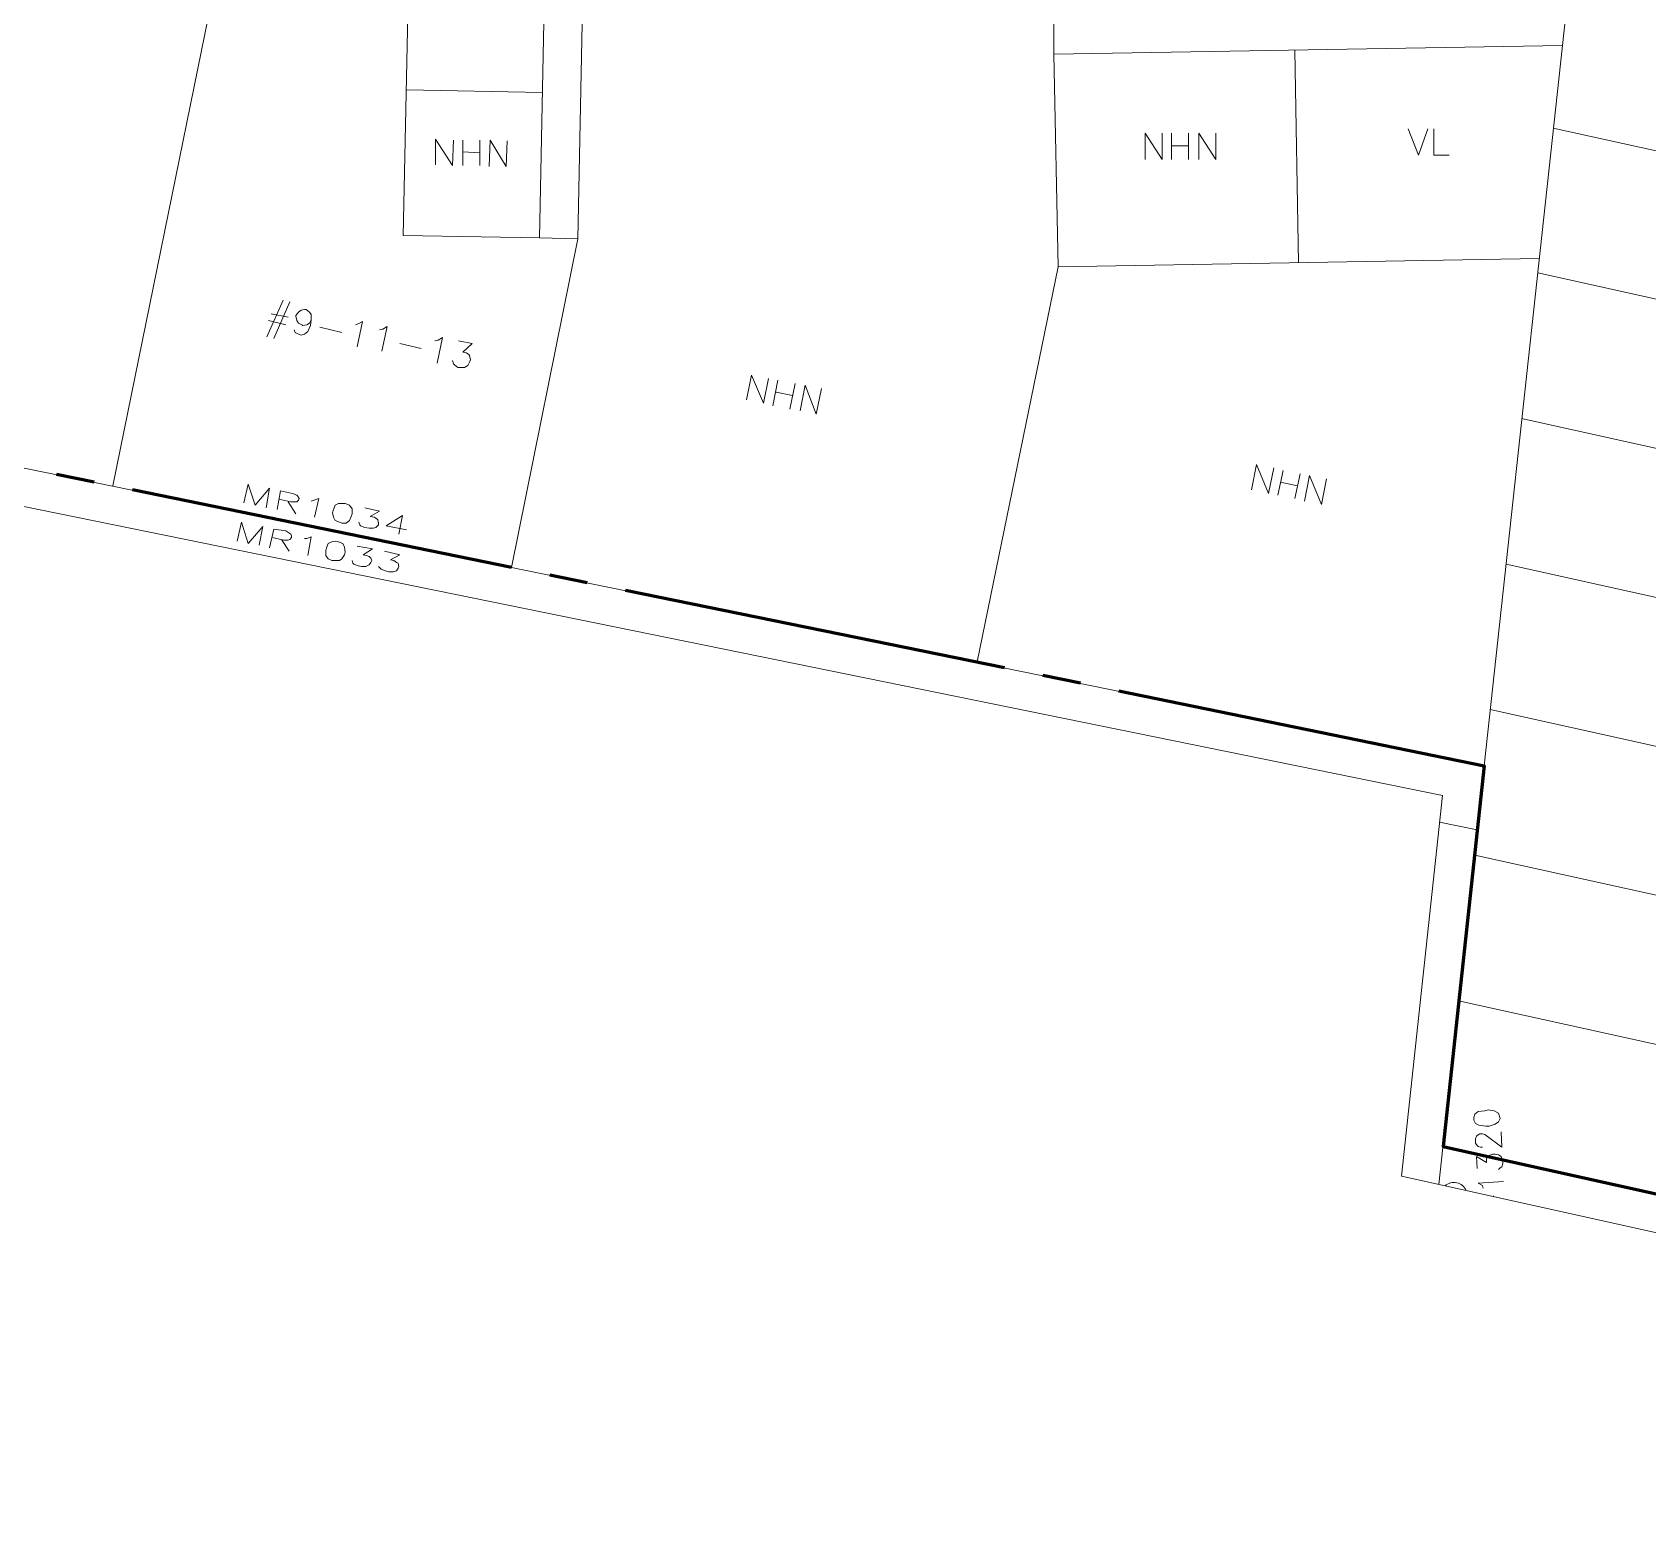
# Model space of a CAD drawing. Header units: millimetres. Extents: x 3.6 to 37.8, y 0.6 to 28.7.
# Drawn here: x 16 to 23.91, y 4.83 to 12.18 of the extents above; entities that cross this region are included whole.
import ezdxf

# ---------------------------------------------------------------- set-up
doc = ezdxf.new("R2010")
doc.units = ezdxf.units.MM
for name, color, linetype in [('PDF_0', 7, 'Continuous'), ('PDF_S45$BOUNDARY-NODE', 3, 'Continuous'), ('PDF_S45$POLE', 7, 'Continuous')]:
    doc.layers.add(name, color=color, linetype=linetype)
for name, color, linetype, true_color in [('PDF_S45$Actives-NodeReceiver', 104, 'Continuous', 0x009525), ('PDF_S45$LOTS', 254, 'Continuous', 0xdcdcdc), ('PDF_S45$ROAD', 8, 'Continuous', 0x808080), ('PDF_S45$SDU', 157, 'Continuous', 0x396472)]:
    doc.layers.add(name, color=color, linetype=linetype, true_color=true_color)

msp = doc.modelspace()

# ---------------------------------------------------------------- linework, layer by layer
at = {"layer": 'PDF_0', "lineweight": 9}
msp.add_lwpolyline([(14.7098, 27.5318), (24.7091, 25.2175), (24.413, 23.9499), (24.6757, 23.4537), (24.5131, 22.7573), (24.9176, 22.6614), (24.5465, 21.4814), (25.6223, 21.0644), (25.9684, 20.7808), (27.161, 20.318), (32.8945, 20.539), (35.1337, 19.509), (32.6443, 14.1091), (32.6568, 13.6713), (27.407, 1.7914), (26.3937, 2.2251), (25.8725, 2.0791), (24.2588, 2.7672), (24.0419, 6.2865), (22.7034, 6.5826), (22.9036, 8.4465), (13.9217, 10.277)], dxfattribs=at)
at = {"layer": 'PDF_S45$Actives-NodeReceiver', "lineweight": 18}
for points in [[(17.0366, 9.8809), (17.0575, 9.9726), (17.0908, 9.8684), (17.1617, 9.9518), (17.145, 9.8559)], [(17.1992, 9.8475), (17.2159, 9.9393), (17.2743, 9.9268), (17.2951, 9.9184), (17.2993, 9.9142), (17.3076, 9.9017), (17.3035, 9.8934), (17.2951, 9.8851), (17.2659, 9.8851), (17.2076, 9.8976)], [(17.366, 9.8892), (17.4036, 9.9017), (17.3827, 9.81)], [(17.291, 9.8267), (17.2534, 9.8851)], [(17.6287, 9.8559), (17.6996, 9.8392), (17.6537, 9.8142), (17.6746, 9.81), (17.6871, 9.8017), (17.6913, 9.7975), (17.6954, 9.7808), (17.6954, 9.7725), (17.6829, 9.76), (17.6704, 9.7558), (17.6496, 9.7558), (17.6287, 9.76), (17.6079, 9.7683), (17.6037, 9.7725), (17.5995, 9.785)], [(17.833, 9.7475), (17.733, 9.7683), (17.8122, 9.8183), (17.7955, 9.7266)], [(17.0032, 9.6932), (17.0241, 9.785), (17.0575, 9.6807), (17.1283, 9.7641), (17.1117, 9.6724)], [(17.1617, 9.6599), (17.1826, 9.7516), (17.2409, 9.7433), (17.2618, 9.7308), (17.2659, 9.7266), (17.2701, 9.7183), (17.2701, 9.7099), (17.2618, 9.7016), (17.2534, 9.6974), (17.2326, 9.6974), (17.1742, 9.7099)], [(17.2576, 9.6432), (17.2201, 9.7016)], [(17.3327, 9.7058), (17.3452, 9.7058), (17.366, 9.7141), (17.3493, 9.6224)], [(17.5912, 9.6682), (17.6663, 9.6557), (17.6204, 9.6265), (17.6371, 9.6224), (17.6496, 9.6182), (17.6579, 9.6098), (17.6621, 9.5973), (17.6579, 9.589), (17.6496, 9.5765), (17.6329, 9.5681), (17.612, 9.5681), (17.5954, 9.5723), (17.5745, 9.5807), (17.5703, 9.5848), (17.5662, 9.5973)], [(17.7246, 9.6432), (17.7997, 9.6265), (17.7538, 9.6015), (17.7705, 9.5973), (17.783, 9.589), (17.7913, 9.5848), (17.7955, 9.5681), (17.7913, 9.5598), (17.783, 9.5473), (17.7663, 9.5431), (17.7455, 9.5431), (17.7288, 9.5473), (17.708, 9.5556), (17.6954, 9.5681)]]:
    msp.add_lwpolyline(points, dxfattribs=at)
for points in [[(17.4995, 9.8767), (17.5328, 9.8767), (17.5537, 9.8684), (17.5662, 9.8517), (17.5662, 9.8267), (17.562, 9.8142), (17.5537, 9.7933), (17.537, 9.7808), (17.5161, 9.7808), (17.5036, 9.785), (17.4828, 9.7933), (17.4744, 9.81), (17.4703, 9.8308), (17.4744, 9.8475), (17.4828, 9.8684)], [(17.4869, 9.6932), (17.4995, 9.6891), (17.5203, 9.6807), (17.5286, 9.6641), (17.5328, 9.639), (17.5286, 9.6265), (17.5161, 9.6057), (17.5036, 9.5973), (17.4661, 9.5973), (17.4494, 9.6057), (17.4369, 9.6224), (17.4369, 9.6474), (17.4411, 9.6599), (17.4494, 9.6807), (17.4661, 9.6891)]]:
    msp.add_lwpolyline(points, close=True, dxfattribs=at)
at = {"layer": 'PDF_S45$BOUNDARY-NODE', "lineweight": 60}
for points in [[(16.3027, 9.981), (16.1192, 10.0185)], [(18.3459, 9.564), (16.4904, 9.9434)], [(18.717, 9.4889), (18.5336, 9.5265)], [(20.7603, 9.0719), (18.9047, 9.4514)], [(21.1314, 8.9969), (20.9479, 9.0344)], [(21.319, 8.9594), (23.1079, 8.5924), (22.9077, 6.7285), (24.2212, 6.4366), (24.313, 4.948)]]:
    msp.add_lwpolyline(points, dxfattribs=at)
at = {"layer": 'PDF_S45$LOTS', "lineweight": 0}
for points in [[(17.8914, 14.7512), (17.8164, 11.1902), (18.4835, 11.1777)], [(16.3945, 9.9643), (16.8823, 12.3619)], [(23.1079, 8.5924), (23.4915, 12.1201)], [(21.0021, 12.0784), (21.023, 11.0359)], [(22.1822, 12.0951), (22.1989, 11.0568)], [(18.496, 11.8907), (17.833, 11.9033)], [(26.6272, 11.0151), (23.4456, 11.7156)], [(18.3459, 9.564), (18.6712, 11.1735)], [(20.6268, 9.1011), (21.023, 11.0359), (23.3789, 11.0776)], [(26.4729, 10.3187), (23.3706, 11.0067)], [(26.3186, 9.6224), (23.2914, 10.2937)], [(26.1644, 8.926), (23.2163, 9.5807)], [(26.0143, 8.2296), (23.1371, 8.8676)], [(22.8869, 6.542), (23.0745, 8.2797)], [(25.86, 7.5374), (23.062, 8.1546)], [(25.7057, 6.8411), (22.9828, 7.4415)], [(25.5514, 6.1447), (22.9077, 6.7285)]]:
    msp.add_lwpolyline(points, dxfattribs=at)
at = {"layer": 'PDF_S45$POLE', "lineweight": 0}
msp.add_lwpolyline([(23.0578, 6.8578), (23.0578, 6.8703), (23.062, 6.8869), (23.0787, 6.8995), (23.1121, 6.9036), (23.1287, 6.9078), (23.1579, 6.9036), (23.1788, 6.8911), (23.1871, 6.8661), (23.1788, 6.8494), (23.1621, 6.8369), (23.1329, 6.8286), (23.1162, 6.8286), (23.0829, 6.8327), (23.0662, 6.8411)], close=True, dxfattribs=at)
for points in [[(23.0995, 6.7243), (23.0912, 6.7243), (23.0787, 6.7285), (23.0745, 6.7327), (23.0662, 6.7452), (23.0662, 6.766), (23.0704, 6.7785), (23.0745, 6.7827), (23.087, 6.791), (23.0995, 6.791), (23.1121, 6.7869), (23.1954, 6.7243), (23.1913, 6.7994)], [(23.0745, 6.6201), (23.0704, 6.6785), (23.1204, 6.6493), (23.1204, 6.6659), (23.1246, 6.6785), (23.1287, 6.6826), (23.1496, 6.691), (23.1621, 6.691), (23.1788, 6.6868), (23.1913, 6.6785), (23.1996, 6.6618), (23.1996, 6.6451), (23.1954, 6.6284), (23.1871, 6.6242), (23.1788, 6.6159)], [(23.1037, 6.5242), (23.0995, 6.5367), (23.0787, 6.5492), (23.2038, 6.5575)], [(23.1537, 6.4866), (23.1541, 6.4829)]]:
    msp.add_lwpolyline(points, dxfattribs=at)
msp.add_arc((22.9607, 6.4878), 0.0646, 22.36453, 132.69127, dxfattribs=at)
at = {"layer": 'PDF_S45$ROAD', "lineweight": 0}
for points in [[(23.8584, 15.506), (23.4915, 12.1201), (21.0021, 12.0784), (21.0021, 12.266), (23.3456, 12.3077), (23.5332, 14.0507)], [(18.7421, 14.6637), (18.6712, 11.1735), (18.4835, 11.1777), (18.5544, 14.672)], [(13.9587, 10.4576), (23.1079, 8.5924), (23.0745, 8.2797), (22.8897, 8.3173)]]:
    msp.add_lwpolyline(points, dxfattribs=at)
at = {"layer": 'PDF_S45$SDU', "lineweight": 0}
for points in [[(22.8327, 11.7114), (22.7868, 11.5822), (22.7368, 11.7114)], [(22.9369, 11.5822), (22.8619, 11.5822), (22.8619, 11.7114)], [(17.9748, 11.5363), (17.9748, 11.6614), (18.0582, 11.5321), (18.0624, 11.6572)], [(18.1083, 11.5321), (18.1083, 11.6572)], [(18.1917, 11.5321), (18.1917, 11.6572)], [(18.2375, 11.528), (18.2417, 11.6572), (18.3209, 11.528), (18.3251, 11.6531)], [(21.4483, 11.5613), (21.4483, 11.6906), (21.5317, 11.5613), (21.5317, 11.6906)], [(21.5776, 11.5613), (21.5776, 11.6906)], [(21.6609, 11.628), (21.5776, 11.628)], [(21.6609, 11.5613), (21.6609, 11.6906)], [(21.711, 11.5613), (21.711, 11.6906), (21.7944, 11.5613), (21.7944, 11.6906)], [(18.1917, 11.5947), (18.1083, 11.5989)], [(17.1492, 10.694), (17.2284, 10.8733)], [(17.1826, 10.6857), (17.2618, 10.865)], [(17.2409, 10.7524), (17.1575, 10.7732)], [(17.2534, 10.7899), (17.17, 10.8066)], [(17.366, 10.7774), (17.3619, 10.7482), (17.3493, 10.719), (17.3327, 10.7065), (17.316, 10.7023), (17.3035, 10.7065), (17.2868, 10.7149), (17.2826, 10.7274)], [(17.5829, 10.7524), (17.5954, 10.7566), (17.6162, 10.7691), (17.5912, 10.644)], [(17.5161, 10.7149), (17.4077, 10.7399)], [(17.6996, 10.7274), (17.7163, 10.7315), (17.7371, 10.744), (17.7121, 10.6231)], [(17.9706, 10.6732), (17.9873, 10.6773), (18.0082, 10.6898), (17.9832, 10.5647)], [(17.9039, 10.6356), (17.7997, 10.6606)], [(18.0874, 10.6732), (18.1541, 10.6606), (18.1083, 10.6189), (18.1249, 10.6148), (18.1374, 10.6064), (18.1416, 10.6023), (18.1458, 10.5814), (18.1416, 10.5689), (18.1333, 10.5522), (18.1166, 10.5439), (18.0832, 10.5439), (18.0666, 10.5564), (18.0624, 10.5606), (18.0582, 10.5772)], [(19.4968, 10.3854), (19.5218, 10.5064), (19.5802, 10.3688), (19.6052, 10.4897)], [(19.6261, 10.3562), (19.6511, 10.4813)], [(19.7095, 10.3396), (19.7345, 10.4647)], [(19.7595, 10.3312), (19.7845, 10.4563), (19.8387, 10.3145), (19.8638, 10.4396)], [(19.722, 10.4063), (19.6428, 10.423)], [(21.9695, 9.9434), (21.9945, 10.0685), (22.0529, 9.9268), (22.0779, 10.0518)], [(22.0988, 9.9184), (22.1238, 10.0393)], [(22.1947, 9.9643), (22.1113, 9.981)], [(22.1822, 9.9017), (22.2072, 10.0227)], [(22.228, 9.8892), (22.2531, 10.0143), (22.3114, 9.8725), (22.3365, 9.9976)]]:
    msp.add_lwpolyline(points, dxfattribs=at)
msp.add_lwpolyline([(17.3577, 10.7607), (17.3452, 10.7524), (17.3243, 10.7482), (17.3202, 10.7524), (17.3035, 10.7607), (17.2951, 10.7732), (17.291, 10.7941), (17.291, 10.7982), (17.3035, 10.8149), (17.316, 10.8233), (17.3327, 10.8274), (17.341, 10.8274), (17.3577, 10.8149), (17.366, 10.8024), (17.366, 10.7774)], close=True, dxfattribs=at)

doc.saveas('drawing.dxf')
